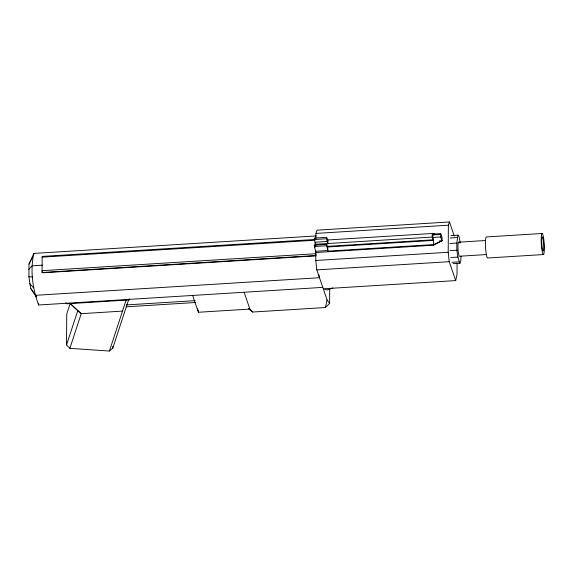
<?xml version="1.0" encoding="UTF-8"?>
<svg xmlns="http://www.w3.org/2000/svg" width="573" height="573" viewBox="0 0 573 573"><rect width="100%" height="100%" fill="white"/><g stroke="black" fill="none" stroke-linecap="round" stroke-linejoin="round"><path stroke-width="0.86" d="M322.785 287.381L38.62 304.994L38.635 303.267M41.901 270.692L315.816 253.717L315.995 255.515L42.073 272.49L42.173 256.418L326.56 238.748L327.713 243.539M128.775 299.278L112.788 348.112L109.429 351.041L69.87 348.341L66.547 344.946L66.733 314.076L70.286 303.224M112.788 348.112L112.795 346.343M197.749 310.416L197.764 308.761M329.711 288.305L329.618 303.482L325.414 307.536L252.686 312.041L249.892 309.076L198.387 312.264L198.394 310.609M329.618 303.482L327.068 299.887L316.797 269.89L315.78 260.486L315.823 252.514L314.262 245.115L326.531 244.356L327.455 247.056L327.699 246.34L433.224 239.801L433.231 238.397M315.437 245.702L314.305 238.11L326.567 237.351L327.949 239.958L327.921 244.155M315.866 245.638L315.881 243.912M315.909 238.49L315.938 233.412L317.034 230.167L449.461 221.959L454.246 235.933M433.432 240.674L432.336 237.473L432.357 234.135L440.716 233.619L442.027 237.437L442.005 240.775L433.41 244.599L327.885 251.139L326.531 244.356M326.56 238.748L326.567 237.351M327.885 251.139L327.699 246.34M433.467 234.987L433.475 233.419L327.949 239.958M332.87 287.947L327.126 289.952L323.272 288.799L455.7 280.591L449.225 261.689L448.208 252.278L448.365 225.203L449.461 221.959M457.089 263.129L457.025 274.36L455.7 280.591M36.565 296.957L30.684 288.405L28.894 276.745L28.972 264.089L33.871 253.424L316.253 235.926M33.871 253.424C30.004 270.32 32.611 288.799 38.62 304.994M461.05 256.152L460.778 260.873L459.983 263.251C456.273 254.842 456.108 244.17 457.999 235.174L451.03 235.603M325.414 307.536L327.068 299.887M42.073 272.49L42.266 271.752L42.624 272.805L315.651 255.887M315.823 252.514L433.618 245.215L442.005 240.775L440.694 236.957L440.716 233.619M66.547 344.946L77.756 310.724L70.128 303.597M69.87 348.341L81.223 313.667L70.415 303.583M109.429 351.041L126.103 300.13M28.972 264.089L32.618 257.155M28.65 269.589L32.117 265.793L42.366 265.156M315.938 233.412L448.365 225.203M41.979 257.155L315.007 240.237M315.222 242.214L327.491 241.455M432.071 235.009L440.436 234.486M315.444 244.299L433.238 237M432.336 237.473L440.694 236.957M450.235 237.981L457.204 237.551M314.255 246.505L326.517 245.745M542.029 233.49L486.269 236.95A10.572 1.447 86.5 0 0 485.61 248.216A10.572 1.447 86.5 0 0 487.752 258L543.512 254.548M327.906 246.956L433.432 240.416L433.618 245.215M439.498 240.932L442.005 240.775M458.493 242.193L485.639 240.51M315.408 251.282L327.67 250.523M449.912 243.482L456.882 243.052M450.156 250.637L457.125 250.2M315.78 260.486L448.208 252.278M486.627 254.548L459.482 256.231A7.048 0.96 86.5 0 1 457.963 247.873A7.048 0.96 86.5 0 1 459.03 242.888M450.901 257.521L457.87 257.091M316.797 269.89L449.225 261.689M451.947 262.298L458.916 261.861M453.007 263.68L459.983 263.251M35.311 295.324L319.476 277.712L318.746 274.381M126.354 304.915L195.128 300.653M126.096 306.82L195.765 302.501M122.507 311.11L81.223 313.667L77.756 310.724M28.894 276.745L32.503 277.017M432.314 234.909L432.336 236.628M435.029 234.149L433.475 233.419L433.682 234.035M252.686 312.041L248.532 308.51L249.892 309.076L244.134 292.259M65.709 302.659L66.926 303.797L129.584 299.915L129.183 298.726M29.638 283.628L33.671 287.832M457.999 235.174L459.066 236.556L460.298 243.052M30.684 288.405L36.027 296.098M314.262 245.115L314.957 247.142M192.628 295.453L198.387 312.264M314.498 239.041L314.649 240.209L314.498 239.041M314.455 246.411L314.606 247.572L314.455 246.411M541.428 235.274A10.572 1.447 86.5 0 0 542.71 253.51A10.572 1.447 86.5 0 0 544.164 243.274A10.572 1.447 86.5 0 0 541.428 235.274M541.872 238.189A7.048 0.96 86.5 0 0 542.731 250.344A7.048 0.96 86.5 0 0 543.698 243.525A7.048 0.96 86.5 0 0 541.872 238.189"/></g></svg>
